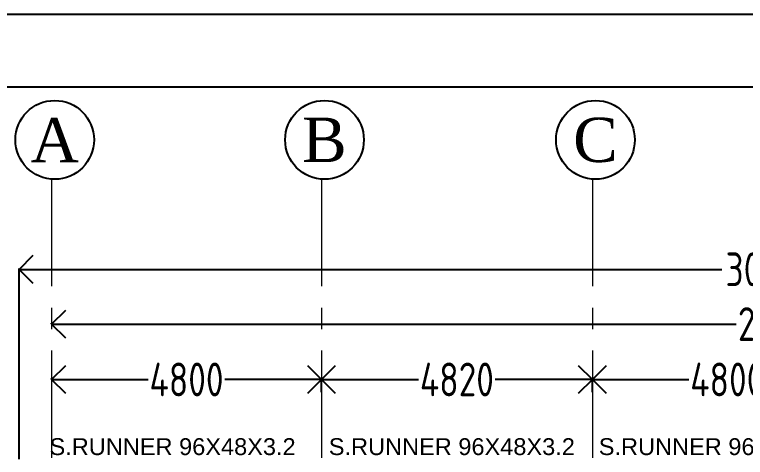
# Model space of a CAD drawing. Header units: millimetres. Extents: x 3470347 to 5996549, y -3470518 to 17149644.
# Drawn here: x 4832415 to 4845416, y 6641144 to 6649016 of the extents above; entities that cross this region are included whole.
import ezdxf
from ezdxf.enums import TextEntityAlignment as Align

# ---------------------------------------------------------------- set-up
doc = ezdxf.new("R2010")
doc.units = ezdxf.units.MM
doc.header["$MEASUREMENT"] = 0
doc.header["$PDMODE"] = 35
doc.header["$PDSIZE"] = -5
doc.linetypes.add('CENTER', pattern=[50.8, 31.75, -6.35, 6.35, -6.35])
doc.layers.get('0').update_dxf_attribs({"linetype": 'CONTINUOUS', "lineweight": 25})
doc.layers.get('DEFPOINTS').update_dxf_attribs({"linetype": 'CONTINUOUS', "lineweight": 25})
doc.layers.add('BOLT', color=1, linetype='CONTINUOUS')
doc.layers.add('YQ_AXIS', color=4, linetype='CONTINUOUS')
for name, color, linetype, lineweight in [('CENTER', 8, 'CENTER', 0), ('rRCC 2', 40, 'CONTINUOUS', 15), ('SHEET', 7, 'CONTINUOUS', 15)]:
    doc.layers.add(name, color=color, linetype=linetype, lineweight=lineweight)
doc.styles.add('Aerial', font='times.ttf')
doc.styles.add('DIM', font='geniso.shx', dxfattribs={"width": 0.85})
doc.styles.add('PDF Arial', font='arial.ttf')
doc.dimstyles.new('ST-100', dxfattribs={"dimscale": 100, "dimtxt": 7, "dimasz": 5, "dimexe": 0.18, "dimexo": 0.0625, "dimgap": 0.2, "dimtad": 0, "dimdec": 0, "dimzin": 0, "dimdsep": 46, "dimtxsty": 'DIM', "dimblk": 'OPEN90', "dimcen": 0.09, "dimclrd": 256, "dimclrt": 7, "dimadec": 0, "dimazin": 0, "dimtfac": 1, "dimtdec": 0, "dimtofl": 0, "dimtmove": 0, "dimatfit": 3, "dimldrblk": 'OPEN90', "dimfxl": 1, "dimtolj": 1, "dimtzin": 0, "dimlwd": -1, "dimarcsym": 0})

# ---------------------------------------------------------------- blocks, each defined once
blk = doc.blocks.new('_Open90')
at = {"color": 0, "linetype": 'ByBlock', "lineweight": -2}
for p, q in [((-0.5, 0.5), (0, 0)), ((0, 0), (-1, 0)), ((0, 0), (-0.5, -0.5))]:
    blk.add_line(p, q, dxfattribs=at)
blk = doc.blocks.new('*D1787')
at = {"layer": 'BOLT', "color": 0, "lineweight": -2}
for p, q in [((4833073, 6642535), (4833073, 6642547)), ((4837873, 6642535), (4837873, 6642547))]:
    blk.add_line(p, q, dxfattribs=at)
at = {"layer": 'BOLT'}
for p, q in [((4833573, 6642529), (4834790, 6642529)), ((4837373, 6642529), (4836156, 6642529))]:
    blk.add_line(p, q, dxfattribs=at)
at = {"layer": 'DEFPOINTS', "color": 0}
for p in [(4833073, 6642529), (4837873, 6642529), (4837873, 6642529)]:
    blk.add_point(p, dxfattribs=at)
at = {"layer": 'BOLT', "xscale": 500, "yscale": 500, "zscale": 500, "rotation": 180}
blk.add_blockref('_Open90', (4833073, 6642529), dxfattribs=at)
at = {"layer": 'BOLT', "xscale": 500, "yscale": 500, "zscale": 500}
blk.add_blockref('_Open90', (4837873, 6642529), dxfattribs=at)
at = {"layer": 'BOLT', "color": 7, "insert": (4835473, 6642529), "char_height": 600, "attachment_point": 5, "style": 'DIM'}
blk.add_mtext('\\A1;4800', dxfattribs=at)
blk = doc.blocks.new('*D1788')
at = {"layer": 'BOLT', "color": 0, "lineweight": -2}
for p, q in [((4833073, 6643520), (4833073, 6643532)), ((4861913, 6643520), (4861913, 6643532))]:
    blk.add_line(p, q, dxfattribs=at)
at = {"layer": 'BOLT'}
for p, q in [((4833573, 6643514), (4845254, 6643514)), ((4861413, 6643514), (4849731, 6643514))]:
    blk.add_line(p, q, dxfattribs=at)
at = {"layer": 'DEFPOINTS', "color": 0}
for p in [(4833073, 6643514), (4861913, 6643514), (4861913, 6643514)]:
    blk.add_point(p, dxfattribs=at)
at = {"layer": 'BOLT', "xscale": 500, "yscale": 500, "zscale": 500, "rotation": 180}
blk.add_blockref('_Open90', (4833073, 6643514), dxfattribs=at)
at = {"layer": 'BOLT', "xscale": 500, "yscale": 500, "zscale": 500}
blk.add_blockref('_Open90', (4861913, 6643514), dxfattribs=at)
at = {"layer": 'BOLT', "color": 7, "insert": (4847493, 6643514), "char_height": 600, "attachment_point": 5, "style": 'DIM'}
blk.add_mtext('\\A1;28840 COL. C/C', dxfattribs=at)
blk = doc.blocks.new('*D1790')
at = {"layer": 'BOLT', "color": 0, "lineweight": -2}
for p, q in [((4832493, 6641114), (4832493, 6644505)), ((4862493, 6641114), (4862493, 6644505))]:
    blk.add_line(p, q, dxfattribs=at)
at = {"layer": 'BOLT'}
for p, q in [((4832993, 6644487), (4844999, 6644487)), ((4861993, 6644487), (4849986, 6644487))]:
    blk.add_line(p, q, dxfattribs=at)
at = {"layer": 'DEFPOINTS', "color": 0}
for p in [(4862493, 6644487), (4832493, 6641107), (4862493, 6641107)]:
    blk.add_point(p, dxfattribs=at)
at = {"layer": 'BOLT', "xscale": 500, "yscale": 500, "zscale": 500, "rotation": 180}
blk.add_blockref('_Open90', (4832493, 6644487), dxfattribs=at)
at = {"layer": 'BOLT', "xscale": 500, "yscale": 500, "zscale": 500}
blk.add_blockref('_Open90', (4862493, 6644487), dxfattribs=at)
at = {"layer": 'BOLT', "color": 7, "insert": (4847493, 6644487), "char_height": 600, "attachment_point": 5, "style": 'DIM'}
blk.add_mtext('\\A1;30000 WALL O/O', dxfattribs=at)
blk = doc.blocks.new('*D1792')
at = {"layer": 'BOLT', "color": 0, "lineweight": -2}
for p, q in [((4842693, 6642535), (4842693, 6642547)), ((4847493, 6642535), (4847493, 6642547))]:
    blk.add_line(p, q, dxfattribs=at)
at = {"layer": 'BOLT'}
for p, q in [((4843193, 6642529), (4844410, 6642529)), ((4846993, 6642529), (4845776, 6642529))]:
    blk.add_line(p, q, dxfattribs=at)
at = {"layer": 'DEFPOINTS', "color": 0}
for p in [(4842693, 6642529), (4847493, 6642529), (4847493, 6642529)]:
    blk.add_point(p, dxfattribs=at)
at = {"layer": 'BOLT', "xscale": 500, "yscale": 500, "zscale": 500, "rotation": 180}
blk.add_blockref('_Open90', (4842693, 6642529), dxfattribs=at)
at = {"layer": 'BOLT', "xscale": 500, "yscale": 500, "zscale": 500}
blk.add_blockref('_Open90', (4847493, 6642529), dxfattribs=at)
at = {"layer": 'BOLT', "color": 7, "insert": (4845093, 6642529), "char_height": 600, "attachment_point": 5, "style": 'DIM'}
blk.add_mtext('\\A1;4800', dxfattribs=at)
blk = doc.blocks.new('*D1793')
at = {"layer": 'BOLT', "color": 0, "lineweight": -2}
for p, q in [((4837873, 6642304), (4837873, 6642547)), ((4842693, 6642304), (4842693, 6642547))]:
    blk.add_line(p, q, dxfattribs=at)
at = {"layer": 'BOLT'}
for p, q in [((4838373, 6642529), (4839600, 6642529)), ((4842193, 6642529), (4840966, 6642529))]:
    blk.add_line(p, q, dxfattribs=at)
at = {"layer": 'DEFPOINTS', "color": 0}
for p in [(4842693, 6642529), (4837873, 6642298), (4842693, 6642298)]:
    blk.add_point(p, dxfattribs=at)
at = {"layer": 'BOLT', "xscale": 500, "yscale": 500, "zscale": 500, "rotation": 180}
blk.add_blockref('_Open90', (4837873, 6642529), dxfattribs=at)
at = {"layer": 'BOLT', "xscale": 500, "yscale": 500, "zscale": 500}
blk.add_blockref('_Open90', (4842693, 6642529), dxfattribs=at)
at = {"layer": 'BOLT', "color": 7, "insert": (4840283, 6642529), "char_height": 600, "attachment_point": 5, "style": 'DIM'}
blk.add_mtext('\\A1;4820', dxfattribs=at)

msp = doc.modelspace()

# ---------------------------------------------------------------- linework, layer by layer
at = {"color": 192, "lineweight": 25, "elevation": 0}
msp.add_lwpolyline([(4824379.69, 6601077.16), (4892178.93, 6601077.16), (4892178.93, 6649016.07), (4824379.69, 6649016.07)], close=True, dxfattribs=at)
at = {"layer": 'CENTER', "color": 8, "ltscale": 60}
for p, q in [((4833072.87, 6646090.98, 0), (4833072.87, 6608276.48, 0)), ((4837872.54, 6646090.98, 0), (4837872.54, 6608276.48, 0)), ((4842693.2, 6646090.98, 0), (4842693.2, 6608276.48, 0))]:
    msp.add_line(p, q, dxfattribs=at)
at = {"layer": 'SHEET', "color": 220, "lineweight": 25, "elevation": 0}
msp.add_lwpolyline([(4825671.11, 6602366.16), (4890887.51, 6602366.16), (4890887.51, 6647727.08), (4825671.11, 6647727.08)], close=True, dxfattribs=at)
at = {"layer": 'YQ_AXIS', "color": 8}
for centre in [(4833127.69, 6646788.83, 0), (4837927.35, 6646788.83, 0), (4842748.02, 6646788.83, 0)]:
    msp.add_circle(centre, 700, dxfattribs=at)

# ---------------------------------------------------------------- texts
at = {"layer": 'rRCC 2', "style": 'PDF Arial'}
for p in [(4835225.25, 6641334.69, 0), (4840193.19, 6641334.69, 0), (4844996.48, 6641334.69, 0)]:
    msp.add_text('S.RUNNER 96X48X3.2', height=300, dxfattribs=at).set_placement(p, align=Align.MIDDLE_CENTER)
at = {"layer": 'YQ_AXIS', "color": 8, "style": 'Aerial'}
for s, p in [('A', (4833127.69, 6646788.83, 0)), ('B', (4837927.35, 6646788.83, 0)), ('C', (4842748.02, 6646788.83, 0))]:
    msp.add_text(s, height=787.5, dxfattribs=at).set_placement(p, align=Align.MIDDLE)

# ---------------------------------------------------------------- dimensions: what is measured, and where the dimension line sits
at = {"layer": 'BOLT'}
for base, p1, p2, text, picture, middle in [((4862492.87, 6644486.97, 0), (4832492.87, 6641107.26, 0), (4862492.87, 6641107.26, 0), '<> WALL O/O', '*D1790', (4847492.87, 6644486.97, 0)), ((4861912.87, 6643514.22, 0), (4833072.87, 6643514.22, 0), (4861912.87, 6643514.22, 0), '<> COL. C/C', '*D1788', (4847492.87, 6643514.22, 0))]:
    dim = msp.add_linear_dim(base=base, p1=p1, p2=p2, text=text, dimstyle='ST-100', override={"dimtxt": 6, "dimtxsty": 'DIM', "dimblk": 'Open90', "dimtmove": 1}, dxfattribs=at)
    dim.commit()
    dim.dimension.update_dxf_attribs({"geometry": picture, "text_midpoint": middle})
for base, p1, p2, picture, middle in [((4837872.54, 6642528.53, 0), (4833072.87, 6642528.53, 0), (4837872.54, 6642528.53, 0), '*D1787', (4835472.7, 6642528.53, 0)), ((4842693.1, 6642528.53), (4837872.64, 6642298.2, 0), (4842693.1, 6642298.2, 0), '*D1793', (4840282.87, 6642528.53)), ((4847492.87, 6642528.53, 0), (4842693.2, 6642528.53, 0), (4847492.87, 6642528.53, 0), '*D1792', (4845093.04, 6642528.53, 0))]:
    dim = msp.add_linear_dim(base=base, p1=p1, p2=p2, dimstyle='ST-100', override={"dimtxt": 6, "dimblk": 'Open90', "dimtmove": 1}, dxfattribs=at)
    dim.commit()
    dim.dimension.update_dxf_attribs({"geometry": picture, "text_midpoint": middle})

doc.saveas('drawing.dxf')
